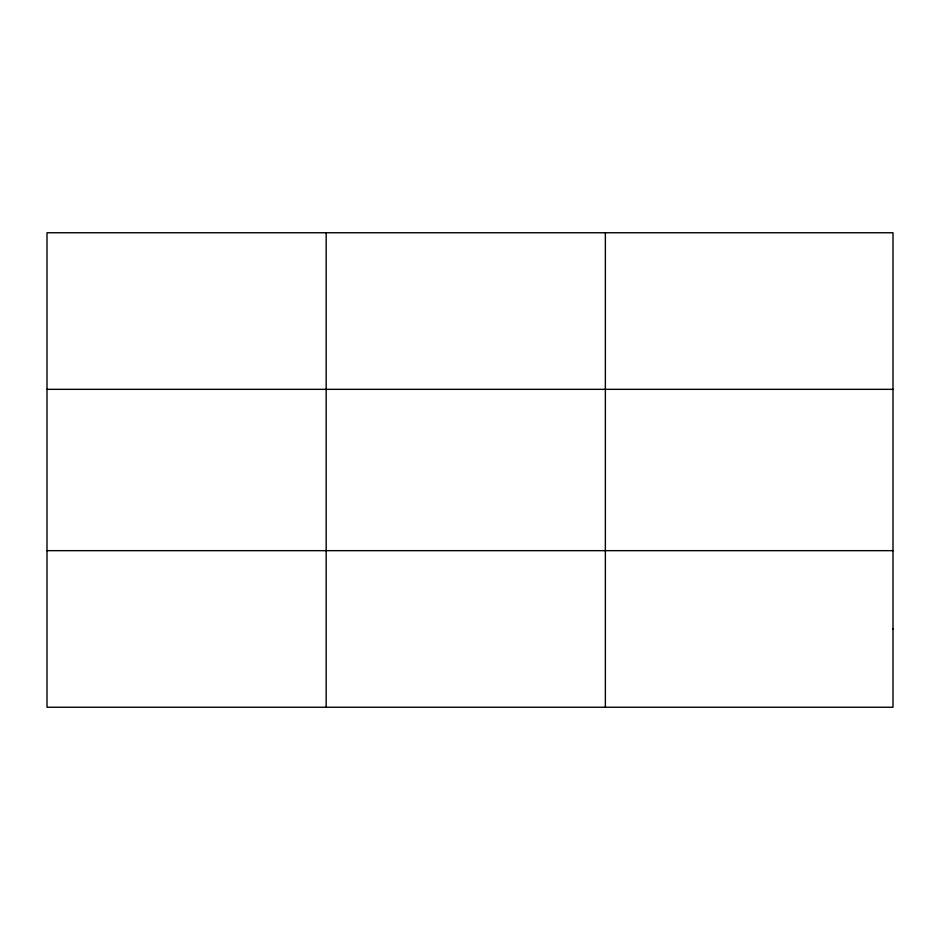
<?xml version="1.0" encoding="UTF-8"?>
<svg xmlns="http://www.w3.org/2000/svg" width="940" height="940" viewBox="0 0 940 940"><rect width="100%" height="100%" fill="white"/><g stroke="black" fill="none" stroke-linecap="round" stroke-linejoin="round"><path stroke-width="1.41" d="M326.18 232.756L326.18 707.244M605.36 232.756L605.36 707.244M47 389.336L893 389.336M47 550.664L893 550.664M893 628.954L893 707.244L47 707.244L47 232.756L893 232.756L893 628.954"/></g></svg>
